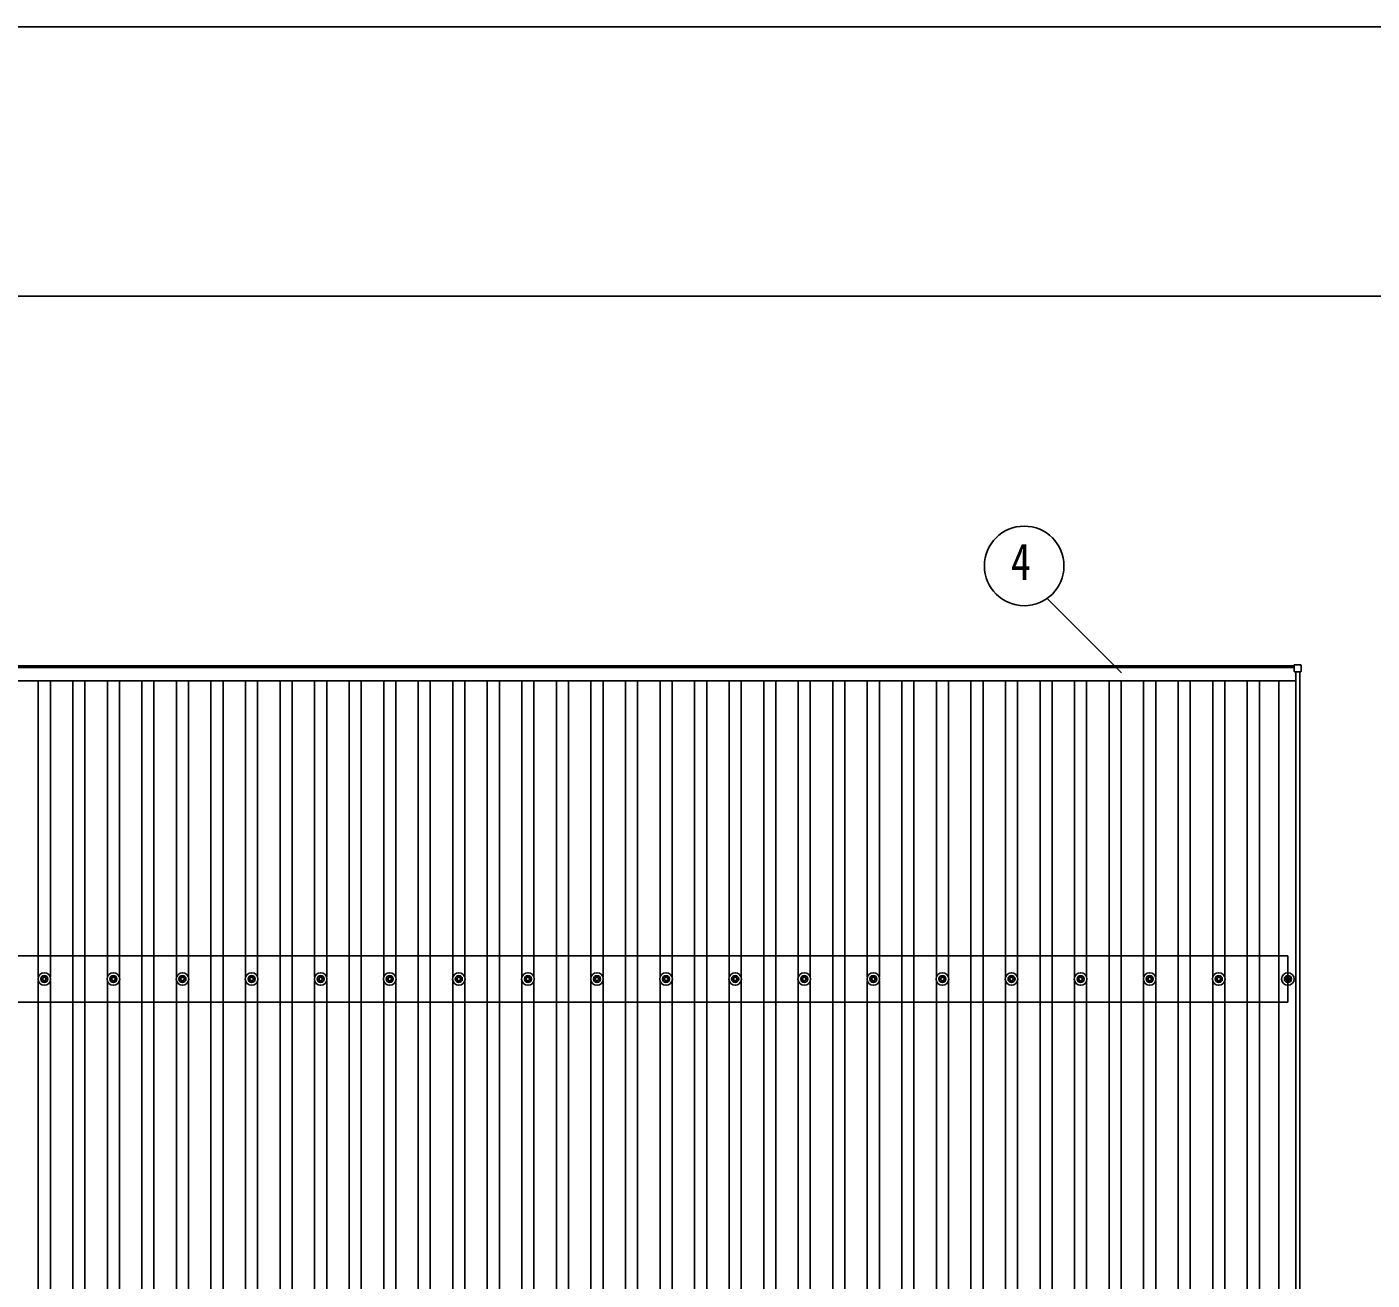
# Model space of a CAD drawing. Units: millimetres, scale not verified. Extents: x -16820 to 16820, y -11880 to 11880.
# Drawn here: x -12954 to -9060, y 8252 to 11880 of the extents above; entities that cross this region are included whole.
import ezdxf
from ezdxf.enums import TextEntityAlignment as Align

# ---------------------------------------------------------------- set-up
doc = ezdxf.new("R2010")
doc.units = ezdxf.units.MM
doc.header["$LTSCALE"] = 50
for name, color, linetype in [('0-5_YKK_13', 4, 'Continuous'), ('0-6_YKK_A1', 4, 'Continuous'), ('0-7_YKK_D', 6, 'Continuous'), ('0-8_YKK_ZWAK', 7, 'Continuous')]:
    doc.layers.add(name, color=color, linetype=linetype)
doc.styles.add('ＭＳ ゴシック', font='')
doc.styles.get('ＭＳ ゴシック').set_extended_font_data('MS Gothic')

msp = doc.modelspace()

# ---------------------------------------------------------------- linework, layer by layer
at = {"layer": '0-5_YKK_13'}
for p, q in [((-9285.12, 10032.3), (-9285.12, 10014.3)), ((-9266.12, 10033.3), (-9284.12, 10033.3)), ((-9284.12, 10013.3), (-9266.12, 10013.3)), ((-9265.12, 10014.3), (-9265.12, 10032.3)), ((-12913.42, 9125.32), (-12909, 9125.32)), ((-12913.42, 9121.82), (-12909, 9121.82)), ((-12905.17, 9133.57), (-12905.17, 9129.16)), ((-12905.17, 9117.99), (-12905.17, 9113.58)), ((-12901.67, 9133.57), (-12901.67, 9129.16)), ((-12901.67, 9117.99), (-12901.67, 9113.58)), ((-12897.84, 9125.32), (-12893.42, 9125.32)), ((-12897.84, 9121.82), (-12893.42, 9121.82)), ((-12713.42, 9125.32), (-12709, 9125.32)), ((-12713.42, 9121.82), (-12709, 9121.82)), ((-12705.17, 9133.57), (-12705.17, 9129.16)), ((-12705.17, 9117.99), (-12705.17, 9113.58)), ((-12701.67, 9133.57), (-12701.67, 9129.16)), ((-12701.67, 9117.99), (-12701.67, 9113.58)), ((-12697.84, 9125.32), (-12693.42, 9125.32)), ((-12697.84, 9121.82), (-12693.42, 9121.82)), ((-12513.42, 9125.32), (-12509, 9125.32)), ((-12513.42, 9121.82), (-12509, 9121.82)), ((-12505.17, 9133.57), (-12505.17, 9129.16)), ((-12505.17, 9117.99), (-12505.17, 9113.58)), ((-12501.67, 9133.57), (-12501.67, 9129.16)), ((-12501.67, 9117.99), (-12501.67, 9113.58)), ((-12497.84, 9125.32), (-12493.42, 9125.32)), ((-12497.84, 9121.82), (-12493.42, 9121.82)), ((-12313.42, 9125.32), (-12309, 9125.32)), ((-12313.42, 9121.82), (-12309, 9121.82)), ((-12305.17, 9133.57), (-12305.17, 9129.16)), ((-12305.17, 9117.99), (-12305.17, 9113.58)), ((-12301.67, 9133.57), (-12301.67, 9129.16)), ((-12301.67, 9117.99), (-12301.67, 9113.58)), ((-12297.84, 9125.32), (-12293.42, 9125.32)), ((-12297.84, 9121.82), (-12293.42, 9121.82)), ((-12113.42, 9125.32), (-12109, 9125.32)), ((-12113.42, 9121.82), (-12109, 9121.82)), ((-12105.17, 9133.57), (-12105.17, 9129.16)), ((-12105.17, 9117.99), (-12105.17, 9113.58)), ((-12101.67, 9133.57), (-12101.67, 9129.16)), ((-12101.67, 9117.99), (-12101.67, 9113.58)), ((-12097.84, 9125.32), (-12093.42, 9125.32)), ((-12097.84, 9121.82), (-12093.42, 9121.82)), ((-11913.42, 9125.32), (-11909.01, 9125.32)), ((-11913.42, 9121.82), (-11909.01, 9121.82)), ((-11905.17, 9133.57), (-11905.17, 9129.16)), ((-11905.17, 9117.99), (-11905.17, 9113.58)), ((-11901.67, 9133.57), (-11901.67, 9129.16)), ((-11901.67, 9117.99), (-11901.67, 9113.58)), ((-11897.84, 9125.32), (-11893.43, 9125.32)), ((-11897.84, 9121.82), (-11893.43, 9121.82)), ((-11713.42, 9125.32), (-11709.01, 9125.32)), ((-11713.42, 9121.82), (-11709.01, 9121.82)), ((-11705.17, 9133.57), (-11705.17, 9129.16)), ((-11705.17, 9117.99), (-11705.17, 9113.58)), ((-11701.67, 9133.57), (-11701.67, 9129.16)), ((-11701.67, 9117.99), (-11701.67, 9113.58)), ((-11697.84, 9125.32), (-11693.43, 9125.32)), ((-11697.84, 9121.82), (-11693.43, 9121.82)), ((-11513.42, 9125.32), (-11509.01, 9125.32)), ((-11513.42, 9121.82), (-11509.01, 9121.82)), ((-11505.17, 9133.57), (-11505.17, 9129.16)), ((-11505.17, 9117.99), (-11505.17, 9113.58)), ((-11501.67, 9133.57), (-11501.67, 9129.16)), ((-11501.67, 9117.99), (-11501.67, 9113.58)), ((-11497.84, 9125.32), (-11493.43, 9125.32)), ((-11497.84, 9121.82), (-11493.43, 9121.82)), ((-11313.42, 9125.32), (-11309.01, 9125.32)), ((-11313.42, 9121.82), (-11309.01, 9121.82)), ((-11305.17, 9133.57), (-11305.17, 9129.16)), ((-11305.17, 9117.99), (-11305.17, 9113.58)), ((-11301.67, 9133.57), (-11301.67, 9129.16)), ((-11301.67, 9117.99), (-11301.67, 9113.58)), ((-11297.84, 9125.32), (-11293.43, 9125.32)), ((-11297.84, 9121.82), (-11293.43, 9121.82)), ((-11113.42, 9125.32), (-11109.01, 9125.32)), ((-11113.42, 9121.82), (-11109.01, 9121.82)), ((-11105.17, 9133.57), (-11105.17, 9129.16)), ((-11105.17, 9117.99), (-11105.17, 9113.58)), ((-11101.67, 9133.57), (-11101.67, 9129.16)), ((-11101.67, 9117.99), (-11101.67, 9113.58)), ((-11097.84, 9125.32), (-11093.43, 9125.32)), ((-11097.84, 9121.82), (-11093.43, 9121.82)), ((-10913.42, 9125.32), (-10909.01, 9125.32)), ((-10913.42, 9121.82), (-10909.01, 9121.82)), ((-10905.17, 9133.57), (-10905.17, 9129.16)), ((-10905.17, 9117.99), (-10905.17, 9113.58)), ((-10901.67, 9133.57), (-10901.67, 9129.16)), ((-10901.67, 9117.99), (-10901.67, 9113.58)), ((-10897.84, 9125.32), (-10893.43, 9125.32)), ((-10897.84, 9121.82), (-10893.43, 9121.82)), ((-10713.42, 9125.32), (-10709.01, 9125.32)), ((-10713.42, 9121.82), (-10709.01, 9121.82)), ((-10705.17, 9133.57), (-10705.17, 9129.16)), ((-10705.17, 9117.99), (-10705.17, 9113.58)), ((-10701.67, 9133.57), (-10701.67, 9129.16)), ((-10701.67, 9117.99), (-10701.67, 9113.58)), ((-10697.84, 9125.32), (-10693.43, 9125.32)), ((-10697.84, 9121.82), (-10693.43, 9121.82)), ((-10513.42, 9125.32), (-10509.01, 9125.32)), ((-10513.42, 9121.82), (-10509.01, 9121.82)), ((-10505.17, 9133.57), (-10505.17, 9129.16)), ((-10505.17, 9117.99), (-10505.17, 9113.58)), ((-10501.67, 9133.57), (-10501.67, 9129.16)), ((-10501.67, 9117.99), (-10501.67, 9113.58)), ((-10497.84, 9125.32), (-10493.43, 9125.32)), ((-10497.84, 9121.82), (-10493.43, 9121.82)), ((-10313.42, 9125.32), (-10309.01, 9125.32)), ((-10313.42, 9121.82), (-10309.01, 9121.82)), ((-10305.17, 9133.57), (-10305.17, 9129.16)), ((-10305.17, 9117.99), (-10305.17, 9113.58)), ((-10301.67, 9133.57), (-10301.67, 9129.16)), ((-10301.67, 9117.99), (-10301.67, 9113.58)), ((-10297.84, 9125.32), (-10293.43, 9125.32)), ((-10297.84, 9121.82), (-10293.43, 9121.82)), ((-10113.42, 9125.32), (-10109.01, 9125.32)), ((-10113.42, 9121.82), (-10109.01, 9121.82)), ((-10105.17, 9133.57), (-10105.17, 9129.16)), ((-10105.17, 9117.99), (-10105.17, 9113.58)), ((-10101.67, 9133.57), (-10101.67, 9129.16)), ((-10101.67, 9117.99), (-10101.67, 9113.58)), ((-10097.84, 9125.32), (-10093.43, 9125.32)), ((-10097.84, 9121.82), (-10093.43, 9121.82)), ((-9913.42, 9125.32), (-9909.01, 9125.32)), ((-9913.42, 9121.82), (-9909.01, 9121.82)), ((-9905.17, 9133.57), (-9905.17, 9129.16)), ((-9905.17, 9117.99), (-9905.17, 9113.58)), ((-9901.67, 9133.57), (-9901.67, 9129.16)), ((-9901.67, 9117.99), (-9901.67, 9113.58)), ((-9897.84, 9125.32), (-9893.43, 9125.32)), ((-9897.84, 9121.82), (-9893.43, 9121.82)), ((-9713.42, 9125.32), (-9709.01, 9125.32)), ((-9713.42, 9121.82), (-9709.01, 9121.82)), ((-9705.17, 9133.57), (-9705.17, 9129.16)), ((-9705.17, 9117.99), (-9705.17, 9113.58)), ((-9701.67, 9133.57), (-9701.67, 9129.16)), ((-9701.67, 9117.99), (-9701.67, 9113.58)), ((-9697.84, 9125.32), (-9693.43, 9125.32)), ((-9697.84, 9121.82), (-9693.43, 9121.82)), ((-9513.42, 9125.32), (-9509.01, 9125.32)), ((-9513.42, 9121.82), (-9509.01, 9121.82)), ((-9505.17, 9133.57), (-9505.17, 9129.16)), ((-9505.17, 9117.99), (-9505.17, 9113.58)), ((-9501.67, 9133.57), (-9501.67, 9129.16)), ((-9501.67, 9117.99), (-9501.67, 9113.58)), ((-9497.84, 9125.32), (-9493.43, 9125.32)), ((-9497.84, 9121.82), (-9493.43, 9121.82)), ((-9313.42, 9125.32), (-9309.01, 9125.32)), ((-9313.42, 9121.82), (-9309.01, 9121.82)), ((-9305.17, 9133.57), (-9305.17, 9129.16)), ((-9305.17, 9117.99), (-9305.17, 9113.58)), ((-9301.67, 9133.57), (-9301.67, 9129.16)), ((-9301.67, 9117.99), (-9301.67, 9113.58)), ((-9297.84, 9125.32), (-9293.43, 9125.32)), ((-9297.84, 9121.82), (-9293.43, 9121.82))]:
    msp.add_line(p, q, dxfattribs=at)
for centre, radius in [((-12903.42, 9123.57), 18.25), ((-12903.42, 9123.57), 10.15), ((-12903.42, 9123.57), 5.85), ((-12903.42, 9123.57), 5.25), ((-12703.42, 9123.57), 18.25), ((-12703.42, 9123.57), 10.15), ((-12703.42, 9123.57), 5.85), ((-12703.42, 9123.57), 5.25), ((-12503.42, 9123.57), 18.25), ((-12503.42, 9123.57), 10.15), ((-12503.42, 9123.57), 5.85), ((-12503.42, 9123.57), 5.25), ((-12303.42, 9123.57), 18.25), ((-12303.42, 9123.57), 10.15), ((-12303.42, 9123.57), 5.85), ((-12303.42, 9123.57), 5.25), ((-12103.42, 9123.57), 18.25), ((-12103.42, 9123.57), 10.15), ((-12103.42, 9123.57), 5.85), ((-12103.42, 9123.57), 5.25), ((-11903.42, 9123.57), 18.25), ((-11903.42, 9123.57), 10.15), ((-11903.42, 9123.57), 5.85), ((-11903.42, 9123.57), 5.25), ((-11703.42, 9123.57), 18.25), ((-11703.42, 9123.57), 10.15), ((-11703.42, 9123.57), 5.85), ((-11703.42, 9123.57), 5.25), ((-11503.42, 9123.57), 18.25), ((-11503.42, 9123.57), 10.15), ((-11503.42, 9123.57), 5.85), ((-11503.42, 9123.57), 5.25), ((-11303.42, 9123.57), 18.25), ((-11303.42, 9123.57), 10.15), ((-11303.42, 9123.57), 5.85), ((-11303.42, 9123.57), 5.25), ((-11103.42, 9123.57), 18.25), ((-11103.42, 9123.57), 10.15), ((-11103.42, 9123.57), 5.85), ((-11103.42, 9123.57), 5.25), ((-10903.42, 9123.57), 18.25), ((-10903.42, 9123.57), 10.15), ((-10903.42, 9123.57), 5.85), ((-10903.42, 9123.57), 5.25), ((-10703.42, 9123.57), 18.25), ((-10703.42, 9123.57), 10.15), ((-10703.42, 9123.57), 5.85), ((-10703.42, 9123.57), 5.25), ((-10503.42, 9123.57), 18.25), ((-10503.42, 9123.57), 10.15), ((-10503.42, 9123.57), 5.85), ((-10503.42, 9123.57), 5.25), ((-10303.42, 9123.57), 18.25), ((-10303.42, 9123.57), 10.15), ((-10303.42, 9123.57), 5.85), ((-10303.42, 9123.57), 5.25), ((-10103.42, 9123.57), 18.25), ((-10103.42, 9123.57), 10.15), ((-10103.42, 9123.57), 5.85), ((-10103.42, 9123.57), 5.25), ((-9903.42, 9123.57), 18.25), ((-9903.42, 9123.57), 10.15), ((-9903.42, 9123.57), 5.85), ((-9903.42, 9123.57), 5.25), ((-9703.42, 9123.57), 18.25), ((-9703.42, 9123.57), 10.15), ((-9703.42, 9123.57), 5.85), ((-9703.42, 9123.57), 5.25), ((-9503.42, 9123.57), 18.25), ((-9503.42, 9123.57), 10.15), ((-9503.42, 9123.57), 5.85), ((-9503.42, 9123.57), 5.25), ((-9303.42, 9123.57), 18.25), ((-9303.42, 9123.57), 10.15), ((-9303.42, 9123.57), 5.85), ((-9303.42, 9123.57), 5.25)]:
    msp.add_circle(centre, radius, dxfattribs=at)
for centre, start, end in [((-9284.12, 10032.3), 90, 180), ((-9284.12, 10014.3), 180, 270), ((-9266.12, 10032.3), 0, 90), ((-9266.12, 10014.3), 270, 0)]:
    msp.add_arc(centre, 1, start, end, dxfattribs=at)
at = {"layer": '0-6_YKK_A1'}
for p, q in [((-14721.72, 10030), (-9285.12, 10030)), ((-9285.12, 10025.21), (-14721.72, 10025.21)), ((-9280.42, 4648.51), (-9280.42, 10013.3)), ((-9268.42, 4633.51), (-9268.42, 10013.3)), ((-14726.42, 9987.21), (-9280.42, 9987.21)), ((-12920.92, 9128.75), (-12920.92, 9987.21)), ((-12885.92, 9128.75), (-12885.92, 9987.21)), ((-12820.92, -743.03), (-12820.92, 9987.21)), ((-12785.92, -743.03), (-12785.92, 9987.21)), ((-12720.92, 9128.75), (-12720.92, 9987.21)), ((-12685.92, 9128.75), (-12685.92, 9987.21)), ((-12620.92, -743.03), (-12620.92, 9987.21)), ((-12585.92, -743.03), (-12585.92, 9987.21)), ((-12520.92, 9128.75), (-12520.92, 9987.21)), ((-12485.92, 9128.75), (-12485.92, 9987.21)), ((-12420.92, -743.03), (-12420.92, 9987.21)), ((-12385.92, -743.03), (-12385.92, 9987.21)), ((-12320.92, 9128.75), (-12320.92, 9987.21)), ((-12285.92, 9128.75), (-12285.92, 9987.21)), ((-12220.92, -743.03), (-12220.92, 9987.21)), ((-12185.92, -743.03), (-12185.92, 9987.21)), ((-12120.92, 9128.75), (-12120.92, 9987.21)), ((-12085.92, 9128.75), (-12085.92, 9987.21)), ((-12020.92, -743.03), (-12020.92, 9987.21)), ((-11985.92, -743.03), (-11985.92, 9987.21)), ((-11920.92, 9128.76), (-11920.92, 9987.21)), ((-11885.92, 9128.74), (-11885.92, 9987.21)), ((-11820.92, -743.03), (-11820.92, 9987.21)), ((-11785.92, -743.03), (-11785.92, 9987.21)), ((-11720.92, 9128.76), (-11720.92, 9987.21)), ((-11685.92, 9128.74), (-11685.92, 9987.21)), ((-11620.92, -743.03), (-11620.92, 9987.21)), ((-11585.92, -743.03), (-11585.92, 9987.21)), ((-11520.92, 9128.76), (-11520.92, 9987.21)), ((-11485.92, 9128.74), (-11485.92, 9987.21)), ((-11420.92, -743.03), (-11420.92, 9987.21)), ((-11385.92, -743.03), (-11385.92, 9987.21)), ((-11320.92, 9128.76), (-11320.92, 9987.21)), ((-11285.92, 9128.74), (-11285.92, 9987.21)), ((-11220.92, -743.03), (-11220.92, 9987.21)), ((-11185.92, -743.03), (-11185.92, 9987.21)), ((-11120.92, 9128.76), (-11120.92, 9987.21)), ((-11085.92, 9128.74), (-11085.92, 9987.21)), ((-11020.92, -743.03), (-11020.92, 9987.21)), ((-10985.92, -743.03), (-10985.92, 9987.21)), ((-10920.92, 9128.76), (-10920.92, 9987.21)), ((-10885.92, 9128.74), (-10885.92, 9987.21)), ((-10820.92, -743.03), (-10820.92, 9987.21)), ((-10785.92, -743.03), (-10785.92, 9987.21)), ((-10720.92, 9128.76), (-10720.92, 9987.21)), ((-10685.92, 9128.74), (-10685.92, 9987.21)), ((-10620.92, -743.03), (-10620.92, 9987.21)), ((-10585.92, -743.03), (-10585.92, 9987.21)), ((-10520.92, 9128.76), (-10520.92, 9987.21)), ((-10485.92, 9128.74), (-10485.92, 9987.21)), ((-10420.92, -743.03), (-10420.92, 9987.21)), ((-10385.92, -743.03), (-10385.92, 9987.21)), ((-10320.92, 9128.76), (-10320.92, 9987.21)), ((-10285.92, 9128.74), (-10285.92, 9987.21)), ((-10220.92, -743.03), (-10220.92, 9987.21)), ((-10185.92, -743.03), (-10185.92, 9987.21)), ((-10120.92, 9128.76), (-10120.92, 9987.21)), ((-10085.92, 9128.74), (-10085.92, 9987.21)), ((-10020.92, -743.03), (-10020.92, 9987.21)), ((-9985.92, -743.03), (-9985.92, 9987.21)), ((-9920.92, 9128.76), (-9920.92, 9987.21)), ((-9885.92, 9128.74), (-9885.92, 9987.21)), ((-9820.92, -743.03), (-9820.92, 9987.21)), ((-9785.92, -743.03), (-9785.92, 9987.21)), ((-9720.92, 9128.76), (-9720.92, 9987.21)), ((-9685.92, 9128.74), (-9685.92, 9987.21)), ((-9620.92, -743.03), (-9620.92, 9987.21)), ((-9585.92, -743.03), (-9585.92, 9987.21)), ((-9520.92, 9128.76), (-9520.92, 9987.21)), ((-9485.92, 9128.74), (-9485.92, 9987.21)), ((-9420.92, -743.03), (-9420.92, 9987.21)), ((-9385.92, -743.03), (-9385.92, 9987.21)), ((-9329.92, -743.03), (-9329.92, 9987.21)), ((-9303.42, 9190.57), (-14703.42, 9190.57)), ((-9303.42, 9056.57), (-9303.42, 9190.57)), ((-12920.92, 7328.75), (-12920.92, 9118.4)), ((-12885.92, 7328.75), (-12885.92, 9118.4)), ((-12720.92, 7328.75), (-12720.92, 9118.4)), ((-12685.92, 7328.75), (-12685.92, 9118.4)), ((-12520.92, 7328.75), (-12520.92, 9118.4)), ((-12485.92, 7328.75), (-12485.92, 9118.4)), ((-12320.92, 7328.75), (-12320.92, 9118.4)), ((-12285.92, 7328.75), (-12285.92, 9118.4)), ((-12120.92, 7328.75), (-12120.92, 9118.4)), ((-12085.92, 7328.75), (-12085.92, 9118.4)), ((-11920.92, 7328.76), (-11920.92, 9118.39)), ((-11885.92, 7328.74), (-11885.92, 9118.41)), ((-11720.92, 7328.76), (-11720.92, 9118.39)), ((-11685.92, 7328.74), (-11685.92, 9118.41)), ((-11520.92, 7328.76), (-11520.92, 9118.39)), ((-11485.92, 7328.74), (-11485.92, 9118.41)), ((-11320.92, 7328.76), (-11320.92, 9118.39)), ((-11285.92, 7328.74), (-11285.92, 9118.41)), ((-11120.92, 7328.76), (-11120.92, 9118.39)), ((-11085.92, 7328.74), (-11085.92, 9118.41)), ((-10920.92, 7328.76), (-10920.92, 9118.39)), ((-10885.92, 7328.74), (-10885.92, 9118.41)), ((-10720.92, 7328.76), (-10720.92, 9118.39)), ((-10685.92, 7328.74), (-10685.92, 9118.41)), ((-10520.92, 7328.76), (-10520.92, 9118.39)), ((-10485.92, 7328.74), (-10485.92, 9118.41)), ((-10320.92, 7328.76), (-10320.92, 9118.39)), ((-10285.92, 7328.74), (-10285.92, 9118.41)), ((-10120.92, 7328.76), (-10120.92, 9118.39)), ((-10085.92, 7328.74), (-10085.92, 9118.41)), ((-9920.92, 7328.76), (-9920.92, 9118.39)), ((-9885.92, 7328.74), (-9885.92, 9118.41)), ((-9720.92, 7328.76), (-9720.92, 9118.39)), ((-9685.92, 7328.74), (-9685.92, 9118.41)), ((-9520.92, 7328.76), (-9520.92, 9118.39)), ((-9485.92, 7328.74), (-9485.92, 9118.41)), ((-9303.42, 9056.57), (-14703.42, 9056.57))]:
    msp.add_line(p, q, dxfattribs=at)
at = {"layer": '0-7_YKK_D'}
msp.add_line((-9784.69, 10009.74), (-10000.29, 10225.33), dxfattribs=at)
msp.add_circle((-10066.7, 10319.46), 115.2, dxfattribs=at)
at = {"layer": '0-8_YKK_ZWAK'}
msp.add_line((15580.08, 11100), (-15619.92, 11100), dxfattribs=at)
msp.add_lwpolyline([(-16820, -11880), (16820, -11880), (16820, 11880), (-16820, 11880)], close=True, dxfattribs=at)

# ---------------------------------------------------------------- texts
at = {"layer": '0-7_YKK_D', "style": 'ＭＳ ゴシック', "width": 0.8}
msp.add_text('4', height=105.6, dxfattribs=at).set_placement((-10105.1, 10247.46), align=Align.BOTTOM_LEFT)

doc.saveas('drawing.dxf')
